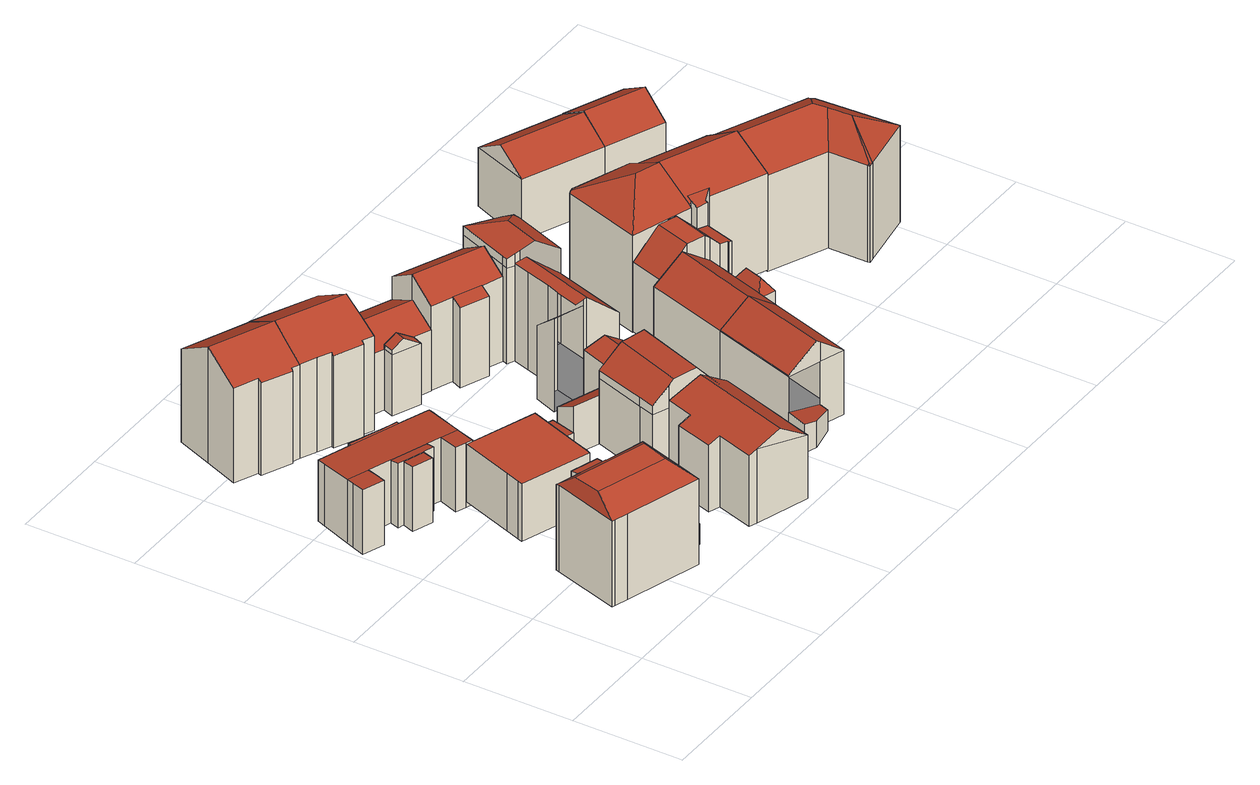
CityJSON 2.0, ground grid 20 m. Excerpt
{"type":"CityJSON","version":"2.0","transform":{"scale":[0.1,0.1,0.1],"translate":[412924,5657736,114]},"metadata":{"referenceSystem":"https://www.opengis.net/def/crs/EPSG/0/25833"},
"CityObjects":{
"building1":{"type":"Building","attributes":{"Gemeindeschluessel":14612000,"Geometrietyp2DReferenz":"3000","function":"31001_9998","roofType":"9999"},"children":["building1-1","building1-2"]},
"building1-1":{"type":"BuildingPart","attributes":{"Dachtyp_tdc":"tdcCutTentRoof","Dachneigung":35.23,"QualitaetDacherkennung":29,"Geometrietyp2DReferenz":"3000","measuredHeight":19.11,"roofType":"9999"},"parents":["building1"],"geometry":[{"type":"MultiSurface","lod":"2","boundaries":[[[0,1,2,3]],[[1,4,5,2]],[[4,6,5]],[[7,8,9,10,11]],[[8,12,13,9]],[[12,14,15,13]],[[14,16,17,15]],[[16,18,19,17]],[[18,20,21,19]],[[20,22,23,21]],[[22,24,25,23]],[[24,0,3,25]],[[8,7,26,4,1,0,24,27,28]],[[14,12,8,28,29]],[[20,18,16,14,29,30]],[[24,22,20,30,27]],[[30,29,28,27]],[[3,2,5,10,9,13,15,17,19,21,23,25]]],"semantics":{"surfaces":[{"type":"WallSurface"},{"type":"RoofSurface"},{"type":"GroundSurface"}],"values":[0,0,0,0,0,0,0,0,0,0,0,0,1,1,1,1,1,2]}}]},
"building1-2":{"type":"BuildingPart","attributes":{"Dachtyp_tdc":"tdcPolyFlatRoof","Dachneigung":9.54,"QualitaetDacherkennung":39,"Geometrietyp2DReferenz":"3000","measuredHeight":15.64,"roofType":"2100"},"parents":["building1"],"geometry":[{"type":"MultiSurface","lod":"2","boundaries":[[[31,11,10,32]],[[6,33,34,5]],[[33,31,32,34]],[[33,6,11,31]],[[32,10,5,34]]],"semantics":{"surfaces":[{"type":"WallSurface"},{"type":"RoofSurface"},{"type":"GroundSurface"}],"values":[0,0,0,1,2]}}]},
"building2":{"type":"Building","attributes":{"Gemeindeschluessel":14612000,"Geometrietyp2DReferenz":"3000","function":"31001_9998","roofType":"9999"},"children":["building2-1","building2-2","building2-3","building2-4","building2-5","building2-6"]},
"building2-1":{"type":"BuildingPart","attributes":{"Dachtyp_tdc":"tdcPolyFlatRoof","Dachneigung":3.04,"QualitaetDacherkennung":57,"Geometrietyp2DReferenz":"3000","measuredHeight":12.04,"roofType":"2100"},"parents":["building2"],"geometry":[{"type":"MultiSurface","lod":"2","boundaries":[[[35,36,37,38]],[[39,40,41,42]],[[40,35,38,41]],[[40,39,36,35]],[[38,37,42,41]]],"semantics":{"surfaces":[{"type":"WallSurface"},{"type":"RoofSurface"},{"type":"GroundSurface"}],"values":[0,0,0,1,2]}}]},
"building2-2":{"type":"BuildingPart","attributes":{"Dachtyp_tdc":"tdcPolyFlatRoof","Dachneigung":0,"QualitaetDacherkennung":25,"Geometrietyp2DReferenz":"3000","measuredHeight":11.5,"roofType":"1000"},"parents":["building2"],"geometry":[{"type":"MultiSurface","lod":"2","boundaries":[[[43,44,45,46]],[[43,47,48,44]],[[47,49,50,48]],[[49,51,52,50]],[[51,53,54,52]],[[53,55,56,54]],[[55,57,58,56]],[[57,59,60,58]],[[59,61,62,60]],[[61,63,64,62]],[[65,66,63,61,59,57,55,53,51,49,47,43,46]],[[45,44,48,50,52,54,56,58,60,62,64,67,68]]],"semantics":{"surfaces":[{"type":"WallSurface"},{"type":"RoofSurface"},{"type":"GroundSurface"}],"values":[0,0,0,0,0,0,0,0,0,0,1,2]}}]},
"building2-3":{"type":"BuildingPart","attributes":{"Dachtyp_tdc":"tdcPolyFlatRoof","Dachneigung":2.65,"QualitaetDacherkennung":82,"Geometrietyp2DReferenz":"3000","measuredHeight":11.85,"roofType":"2100"},"parents":["building2"],"geometry":[{"type":"MultiSurface","lod":"2","boundaries":[[[69,70,71]],[[69,72,73,70]],[[74,75,76,77]],[[75,78,79,76]],[[78,46,45,79]],[[63,80,81,64]],[[80,82,83,81]],[[82,84,85,83]],[[84,86,87,85]],[[86,88,89,87]],[[90,91,92,93]],[[91,94,95,96,92]],[[91,90,88,86,84,82,80,63,66,65,46,78,75,74,72,69,94]],[[96,70,73,77,76,79,45,68,67,64,81,83,85,87,89,93,92]]],"semantics":{"surfaces":[{"type":"WallSurface"},{"type":"RoofSurface"},{"type":"GroundSurface"}],"values":[0,0,0,0,0,0,0,0,0,0,0,0,1,2]}}]},
"building2-4":{"type":"BuildingPart","attributes":{"Dachtyp_tdc":"tdcPolyFlatRoof","Dachneigung":3.07,"QualitaetDacherkennung":70,"Geometrietyp2DReferenz":"3000","measuredHeight":12.06,"roofType":"2100"},"parents":["building2"],"geometry":[{"type":"MultiSurface","lod":"2","boundaries":[[[97,98,89,88]],[[97,99,100,98]],[[99,101,102,100]],[[101,90,93,102]],[[101,99,97,88,90]],[[93,89,98,100,102]]],"semantics":{"surfaces":[{"type":"WallSurface"},{"type":"RoofSurface"},{"type":"GroundSurface"}],"values":[0,0,0,0,1,2]}}]},
"building2-5":{"type":"BuildingPart","attributes":{"Dachtyp_tdc":"tdcPolyFlatRoof","Dachneigung":10.65,"QualitaetDacherkennung":52,"Geometrietyp2DReferenz":"3000","measuredHeight":12.11,"roofType":"2100"},"parents":["building2"],"geometry":[{"type":"MultiSurface","lod":"2","boundaries":[[[103,104,105,92]],[[104,106,42,105]],[[106,39,42]],[[107,37,36]],[[107,108,109,37]],[[108,71,70,109]],[[95,103,92,96]],[[95,71,108,107,106,104,103]],[[92,105,42,37,109,70,96]]],"semantics":{"surfaces":[{"type":"WallSurface"},{"type":"RoofSurface"},{"type":"GroundSurface"}],"values":[0,0,0,0,0,0,0,1,2]}}]},
"building2-6":{"type":"BuildingPart","attributes":{"Dachtyp_tdc":"tdcPolyFlatRoof","Dachneigung":2.73,"QualitaetDacherkennung":52,"Geometrietyp2DReferenz":"3000","measuredHeight":12.04,"roofType":"2100"},"parents":["building2"],"geometry":[{"type":"MultiSurface","lod":"2","boundaries":[[[110,111,73,72]],[[110,112,113,111]],[[112,114,115,113]],[[114,116,117,115]],[[116,74,77,117]],[[74,116,114,112,110,72]],[[73,111,113,115,117,77]]],"semantics":{"surfaces":[{"type":"WallSurface"},{"type":"RoofSurface"},{"type":"GroundSurface"}],"values":[0,0,0,0,0,1,2]}}]},
"building3":{"type":"Building","attributes":{"Dachtyp_tdc":"tdcPolyFlatRoof","Gemeindeschluessel":14612000,"Dachneigung":3.42,"QualitaetDacherkennung":61,"Geometrietyp2DReferenz":"3000","measuredHeight":4.08,"function":"31001_9998","roofType":"2100"},"geometry":[{"type":"Solid","lod":"2","boundaries":[[[[118,119,120,121]],[[119,122,123,120]],[[122,124,125,123]],[[124,118,121,125]],[[124,122,119,118]],[[121,120,123,125]]]],"semantics":{"surfaces":[{"type":"WallSurface"},{"type":"RoofSurface"},{"type":"GroundSurface"}],"values":[[0,0,0,0,1,2]]}}]},
"building4":{"type":"Building","attributes":{"Dachtyp_tdc":"tdcPolyFlatRoof","Gemeindeschluessel":14612000,"Dachneigung":0,"QualitaetDacherkennung":61,"Geometrietyp2DReferenz":"3000","measuredHeight":10.79,"function":"31001_9998","roofType":"1000"},"geometry":[{"type":"Solid","lod":"2","boundaries":[[[[126,127,128,129]],[[127,130,131,128]],[[130,132,133,131]],[[132,134,135,133]],[[134,136,137,135]],[[136,138,139,137]],[[138,140,141,139]],[[140,142,143,141]],[[142,126,129,143]],[[142,140,138,136,134,132,130,127,126]],[[129,128,131,133,135,137,139,141,143]]]],"semantics":{"surfaces":[{"type":"WallSurface"},{"type":"RoofSurface"},{"type":"GroundSurface"}],"values":[[0,0,0,0,0,0,0,0,0,1,2]]}}]},
"building5":{"type":"Building","attributes":{"Dachtyp_tdc":"tdcGableRoof","Gemeindeschluessel":14612000,"Dachneigung":31.27,"QualitaetDacherkennung":80,"Geometrietyp2DReferenz":"3000","measuredHeight":21.85,"function":"31001_9998","roofType":"3100"},"geometry":[{"type":"Solid","lod":"2","boundaries":[[[[144,145,146,147]],[[145,148,149,146]],[[148,150,151,149]],[[150,152,153,151]],[[152,154,155,153]],[[154,156,157,155]],[[156,158,159,157]],[[158,160,161,159]],[[160,162,163,161]],[[162,144,147,163]],[[158,156,154,152]],[[152,150,148,145,144,162,160,158]],[[147,146,149,151,153,155,157,159,161,163]]]],"semantics":{"surfaces":[{"type":"WallSurface"},{"type":"RoofSurface"},{"type":"GroundSurface"}],"values":[[0,0,0,0,0,0,0,0,0,0,1,1,2]]}}]},
"building6":{"type":"Building","attributes":{"Dachtyp_tdc":"tdcPolyFlatRoof","Gemeindeschluessel":14612000,"Dachneigung":4.43,"QualitaetDacherkennung":63,"Geometrietyp2DReferenz":"3000","measuredHeight":4.33,"function":"31001_9998","roofType":"2100"},"geometry":[{"type":"Solid","lod":"2","boundaries":[[[[164,165,166,167]],[[165,168,169,166]],[[168,170,171,169]],[[170,172,173,171]],[[172,174,175,173]],[[174,164,167,175]],[[174,172,170,168,165,164]],[[167,166,169,171,173,175]]]],"semantics":{"surfaces":[{"type":"WallSurface"},{"type":"RoofSurface"},{"type":"GroundSurface"}],"values":[[0,0,0,0,0,0,1,2]]}}]},
"building7":{"type":"Building","attributes":{"Dachtyp_tdc":"tdcGableRoof","Gemeindeschluessel":14612000,"Dachneigung":30.83,"QualitaetDacherkennung":75,"Geometrietyp2DReferenz":"3000","measuredHeight":21.82,"function":"31001_9998","roofType":"3100"},"geometry":[{"type":"Solid","lod":"2","boundaries":[[[[176,177,178,179]],[[180,181,182,183,158]],[[158,184,185,186,187,188,177,176,189,180]],[[178,190,191,192,193,161,159,157,194,195,196,197,179]],[[177,188,190,178]],[[188,187,191,190]],[[187,186,192,191]],[[186,185,193,192]],[[185,184,161,193]],[[184,158,159,161]],[[158,183,157,159]],[[183,182,194,157]],[[182,181,195,194]],[[181,180,196,195]],[[180,189,197,196]],[[189,176,179,197]]]],"semantics":{"surfaces":[{"type":"WallSurface"},{"type":"RoofSurface"},{"type":"GroundSurface"}],"values":[[0,1,1,2,0,0,0,0,0,0,0,0,0,0,0,0]]}}]},
"building8":{"type":"Building","attributes":{"Dachtyp_tdc":"tdcFreeFormRoof","Gemeindeschluessel":14612000,"Dachneigung":19.73,"QualitaetDacherkennung":49,"Geometrietyp2DReferenz":"3000","measuredHeight":15.62,"function":"31001_9998","roofType":"5000"},"geometry":[{"type":"Solid","lod":"2","boundaries":[[[[198,199,200,201]],[[199,202,203,200]],[[202,204,205,203]],[[204,206,207,205]],[[206,208,209,207]],[[208,210,211,209]],[[210,212,213,211]],[[212,214,215,213]],[[214,216,217,215]],[[216,218,219,217]],[[218,198,201,219]],[[220,221,206,204,202,199,198,218,216]],[[212,210,208,221,220,214]],[[208,206,221]],[[216,214,220]],[[201,200,203,205,207,209,211,213,215,217,219]]]],"semantics":{"surfaces":[{"type":"WallSurface"},{"type":"RoofSurface"},{"type":"GroundSurface"}],"values":[[0,0,0,0,0,0,0,0,0,0,0,1,1,0,0,2]]}}]},
"building9":{"type":"Building","attributes":{"Dachtyp_tdc":"tdcPolyFlatRoof","Gemeindeschluessel":14612000,"Dachneigung":29.24,"QualitaetDacherkennung":58,"Geometrietyp2DReferenz":"3000","measuredHeight":9.12,"function":"31001_9998","roofType":"2100"},"geometry":[{"type":"Solid","lod":"2","boundaries":[[[[222,223,224,225]],[[223,226,227,224]],[[226,228,229,227]],[[228,230,231,229]],[[230,222,225,231]],[[230,228,226,223,222]],[[225,224,227,229,231]]]],"semantics":{"surfaces":[{"type":"WallSurface"},{"type":"RoofSurface"},{"type":"GroundSurface"}],"values":[[0,0,0,0,0,1,2]]}}]},
"building10":{"type":"Building","attributes":{"Dachtyp_tdc":"tdcFreeFormRoof","Gemeindeschluessel":14612000,"Dachneigung":48.73,"QualitaetDacherkennung":58,"Geometrietyp2DReferenz":"3000","measuredHeight":17.45,"function":"31001_9998","roofType":"5000"},"geometry":[{"type":"Solid","lod":"2","boundaries":[[[[232,233,234,235]],[[233,236,237,234]],[[236,238,239,237]],[[238,240,241,239]],[[240,242,243,241]],[[242,244,245,243]],[[244,246,247,245]],[[246,248,249,247]],[[248,250,251,249]],[[250,232,235,251]],[[252,253,254,255,256,257,258]],[[244,259,260,261,262,246]],[[261,263,257,256,262]],[[236,258,257,263,238]],[[238,263,261,260,240]],[[240,260,259,242]],[[242,259,244]],[[233,252,258,236]],[[246,262,256,255,248]],[[250,254,253,232]],[[232,253,252,233]],[[235,234,237,239,241,243,245,247,249,251]],[[248,255,254,250]]]],"semantics":{"surfaces":[{"type":"WallSurface"},{"type":"RoofSurface"},{"type":"GroundSurface"}],"values":[[0,0,0,0,0,0,0,0,0,0,1,1,1,0,0,0,0,0,0,0,0,2,0]]}}]},
"building11":{"type":"Building","attributes":{"Gemeindeschluessel":14612000,"Geometrietyp2DReferenz":"3000","function":"31001_9998","roofType":"9999"},"children":["building11-1","building11-2"]},
"building11-1":{"type":"BuildingPart","attributes":{"Dachtyp_tdc":"tdcGableRoof","Dachneigung":33.47,"QualitaetDacherkennung":63,"Geometrietyp2DReferenz":"3000","measuredHeight":13.67,"roofType":"3100"},"parents":["building11"],"geometry":[{"type":"MultiSurface","lod":"2","boundaries":[[[264,265,266,267]],[[264,268,269,265]],[[268,270,271,272,269]],[[273,274,275,276]],[[270,276,275,267]],[[268,273,276,270]],[[264,274,273,268]],[[272,266,265,269]],[[267,275,274,264]]],"semantics":{"surfaces":[{"type":"WallSurface"},{"type":"RoofSurface"},{"type":"GroundSurface"}],"values":[0,0,0,1,0,0,0,2,1]}}]},
"building11-2":{"type":"BuildingPart","attributes":{"Dachtyp_tdc":"tdcGableRoof","Dachneigung":28.48,"QualitaetDacherkennung":50,"Geometrietyp2DReferenz":"3000","measuredHeight":14.25,"roofType":"3100"},"parents":["building11"],"geometry":[{"type":"MultiSurface","lod":"2","boundaries":[[[271,277,278,272]],[[277,279,280,278]],[[279,281,282,280]],[[281,283,284,282]],[[283,285,286,284]],[[285,287,288,286]],[[287,267,266,288]],[[285,283,281,279]],[[279,277,271,267,287,285]],[[272,278,280,282,284,286,288,266]]],"semantics":{"surfaces":[{"type":"WallSurface"},{"type":"RoofSurface"},{"type":"GroundSurface"}],"values":[0,0,0,0,0,0,0,1,1,2]}}]},
"building12":{"type":"Building","attributes":{"Dachtyp_tdc":"tdcGableRoof","Gemeindeschluessel":14612000,"Dachneigung":35.35,"QualitaetDacherkennung":67,"Geometrietyp2DReferenz":"3000","measuredHeight":9.93,"function":"31001_9998","roofType":"3100"},"geometry":[{"type":"Solid","lod":"2","boundaries":[[[[289,290,291,292]],[[290,293,294,291]],[[293,295,296,294]],[[295,297,298,296]],[[297,299,300,298]],[[299,301,302,300]],[[301,303,304,302]],[[303,305,306,304]],[[305,307,308,306]],[[307,289,292,308]],[[303,301,299,297,295]],[[295,293,290,289,307,305,303]],[[292,291,294,296,298,300,302,304,306,308]]]],"semantics":{"surfaces":[{"type":"WallSurface"},{"type":"RoofSurface"},{"type":"GroundSurface"}],"values":[[0,0,0,0,0,0,0,0,0,0,1,1,2]]}}]},
"building13":{"type":"Building","attributes":{"Gemeindeschluessel":14612000,"Geometrietyp2DReferenz":"3000","function":"31001_9998","roofType":"9999"},"children":["building13-1","building13-2"]},
"building13-1":{"type":"BuildingPart","attributes":{"Dachtyp_tdc":"tdcPolyFlatRoof","Dachneigung":23.09,"QualitaetDacherkennung":62,"Geometrietyp2DReferenz":"3000","measuredHeight":15.91,"roofType":"2100"},"parents":["building13"],"geometry":[{"type":"MultiSurface","lod":"2","boundaries":[[[309,310,311,312,313]],[[314,315,316,317]],[[314,309,313,315]],[[314,317,318,310,309]],[[313,312,319,316,315]]],"semantics":{"surfaces":[{"type":"WallSurface"},{"type":"RoofSurface"},{"type":"GroundSurface"}],"values":[0,0,0,1,2]}}]},
"building13-2":{"type":"BuildingPart","attributes":{"Dachtyp_tdc":"tdcGableRoof","Dachneigung":32.81,"QualitaetDacherkennung":86,"Geometrietyp2DReferenz":"3000","measuredHeight":19.04,"roofType":"3100"},"parents":["building13"],"geometry":[{"type":"MultiSurface","lod":"2","boundaries":[[[311,320,321,312]],[[320,322,323,321]],[[322,324,325,323]],[[324,326,327,325]],[[326,328,329,327]],[[328,330,331,329]],[[330,317,316,331]],[[328,326,324,322]],[[322,320,311,318,317,330,328]],[[319,312,321,323,325,327,329,331,316]]],"semantics":{"surfaces":[{"type":"WallSurface"},{"type":"RoofSurface"},{"type":"GroundSurface"}],"values":[0,0,0,0,0,0,0,1,1,2]}}]},
"building14":{"type":"Building","attributes":{"Gemeindeschluessel":14612000,"Geometrietyp2DReferenz":"3000","function":"31001_9998","roofType":"9999"},"children":["building14-1","building14-2"]},
"building14-1":{"type":"BuildingPart","attributes":{"Dachtyp_tdc":"tdcPolyFlatRoof","Dachneigung":12.54,"QualitaetDacherkennung":77,"Geometrietyp2DReferenz":"3000","measuredHeight":5.38,"roofType":"2100"},"parents":["building14"],"geometry":[{"type":"MultiSurface","lod":"2","boundaries":[[[332,333,334,335]],[[336,337,338,339]],[[337,340,341,338]],[[340,332,335,341]],[[340,337,336,333,332]],[[335,334,339,338,341]]],"semantics":{"surfaces":[{"type":"WallSurface"},{"type":"RoofSurface"},{"type":"GroundSurface"}],"values":[0,0,0,0,1,2]}}]},
"building14-2":{"type":"BuildingPart","attributes":{"Dachtyp_tdc":"tdcGableRoof","Dachneigung":34.42,"QualitaetDacherkennung":71,"Geometrietyp2DReferenz":"3000","measuredHeight":16.17,"roofType":"3100"},"parents":["building14"],"geometry":[{"type":"MultiSurface","lod":"2","boundaries":[[[342,343,336,339,344]],[[345,346,347,334,333]],[[346,348,349,347]],[[348,342,344,349]],[[348,350,351,352,353]],[[354,351,350,355]],[[346,355,350,348]],[[345,354,355,346]],[[343,352,351,354,345]],[[342,353,352,343]],[[348,353,342]],[[344,339,334,347,349]]],"semantics":{"surfaces":[{"type":"WallSurface"},{"type":"RoofSurface"},{"type":"GroundSurface"}],"values":[0,0,0,0,1,1,0,0,0,0,0,2]}}]},
"building15":{"type":"Building","attributes":{"Gemeindeschluessel":14612000,"Geometrietyp2DReferenz":"3000","function":"31001_9998","roofType":"9999"},"children":["building15-1","building15-2","building15-3"]},
"building15-1":{"type":"BuildingPart","attributes":{"Dachtyp_tdc":"tdcPolyFlatRoof","Dachneigung":40.83,"QualitaetDacherkennung":68,"Geometrietyp2DReferenz":"3000","measuredHeight":17.53,"roofType":"2100"},"parents":["building15"],"geometry":[{"type":"MultiSurface","lod":"2","boundaries":[[[356,357,358,359]],[[357,360,361,358]],[[357,356,362,363,362,360]],[[361,364,365,364,359,358]]],"semantics":{"surfaces":[{"type":"WallSurface"},{"type":"RoofSurface"},{"type":"GroundSurface"}],"values":[0,0,1,2]}}]},
"building15-2":{"type":"BuildingPart","attributes":{"Dachtyp_tdc":"tdcFreeFormRoof","Dachneigung":16.72,"QualitaetDacherkennung":35,"Geometrietyp2DReferenz":"3000","measuredHeight":21.2,"roofType":"5000"},"parents":["building15"],"geometry":[{"type":"MultiSurface","lod":"2","boundaries":[[[366,367,368,369]],[[367,370,371,372,368]],[[373,374,375,376]],[[374,377,378,375]],[[377,379,380,378]],[[379,366,369,380]],[[381,382,383,384]],[[383,385,386,387,388,384]],[[389,381,384,388,370]],[[373,390,387,386,374]],[[374,386,385,377]],[[379,383,382,366]],[[366,382,381,389,367]],[[367,389,370]],[[369,368,372,391,376,375,378,380]],[[377,385,383,379]]],"semantics":{"surfaces":[{"type":"WallSurface"},{"type":"RoofSurface"},{"type":"GroundSurface"}],"values":[0,0,0,0,0,0,1,1,1,0,0,0,0,0,2,0]}}]},
"building15-3":{"type":"BuildingPart","attributes":{"Dachtyp_tdc":"tdcGableRoof","Dachneigung":40.96,"QualitaetDacherkennung":44,"Geometrietyp2DReferenz":"3000","measuredHeight":18.71,"roofType":"3100"},"parents":["building15"],"geometry":[{"type":"MultiSurface","lod":"2","boundaries":[[[392,393,394,361,360]],[[393,395,396,394]],[[395,390,373,376,396]],[[371,397,398,372]],[[397,399,400,398]],[[399,401,365,400]],[[401,363,365]],[[399,397,371,402,403]],[[403,390,395,393,392,404,401,399]],[[364,361,394,396,376,391,372,398,400,365]]],"semantics":{"surfaces":[{"type":"WallSurface"},{"type":"RoofSurface"},{"type":"GroundSurface"}],"values":[0,0,0,0,0,0,0,1,1,2]}}]},
"building16":{"type":"Building","attributes":{"Gemeindeschluessel":14612000,"Geometrietyp2DReferenz":"3000","function":"31001_9998","roofType":"9999"},"children":["building16-1","building16-2"]},
"building16-1":{"type":"BuildingPart","attributes":{"Dachtyp_tdc":"tdcGableRoof","Dachneigung":34.82,"QualitaetDacherkennung":70,"Geometrietyp2DReferenz":"3000","measuredHeight":16.25,"roofType":"3100"},"parents":["building16"],"geometry":[{"type":"MultiSurface","lod":"2","boundaries":[[[405,348,406,407,408]],[[348,409,410,406]],[[409,411,412,410]],[[411,413,414,412]],[[413,415,416,414]],[[415,417,418,416]],[[417,419,420,418]],[[419,421,422,423,420]],[[417,415,413,411,409]],[[409,348,405,424,421,419,417]],[[425,407,406,410,412,414,416,418,420,423]]],"semantics":{"surfaces":[{"type":"WallSurface"},{"type":"RoofSurface"},{"type":"GroundSurface"}],"values":[0,0,0,0,0,0,0,0,1,1,2]}}]},
"building16-2":{"type":"BuildingPart","attributes":{"Dachtyp_tdc":"tdcFreeFormRoof","Dachneigung":53.54,"QualitaetDacherkennung":11,"Geometrietyp2DReferenz":"3000","measuredHeight":13.3,"roofType":"5000"},"parents":["building16"],"geometry":[{"type":"MultiSurface","lod":"2","boundaries":[[[426,408,407,427]],[[422,428,429,423]],[[428,426,427,429]],[[430,431,432,408]],[[430,408,426]],[[431,430,426,428]],[[431,428,422,432]],[[427,407,425,423,429]]],"semantics":{"surfaces":[{"type":"WallSurface"},{"type":"RoofSurface"},{"type":"GroundSurface"}],"values":[0,0,0,1,1,1,1,2]}}]},
"building17":{"type":"Building","attributes":{"Gemeindeschluessel":14612000,"Geometrietyp2DReferenz":"3000","function":"31001_9998","roofType":"9999"},"children":["building17-1","building17-2"]},
"building17-1":{"type":"BuildingPart","attributes":{"Dachtyp_tdc":"tdcPolyFlatRoof","Dachneigung":8.34,"QualitaetDacherkennung":38,"Geometrietyp2DReferenz":"3000","measuredHeight":14.7,"roofType":"2100"},"parents":["building17"],"geometry":[{"type":"MultiSurface","lod":"2","boundaries":[[[433,434,435,436]],[[434,437,438,435]],[[437,439,440,438]],[[439,441,442,440]],[[441,443,444,442]],[[443,441,439,437,434,433,445]],[[436,435,438,440,442,444]]],"semantics":{"surfaces":[{"type":"WallSurface"},{"type":"RoofSurface"},{"type":"GroundSurface"}],"values":[0,0,0,0,0,1,2]}}]},
"building17-2":{"type":"BuildingPart","attributes":{"Dachtyp_tdc":"tdcCutGableRoof","Dachneigung":42.17,"QualitaetDacherkennung":73,"Geometrietyp2DReferenz":"3000","measuredHeight":17.73,"roofType":"9999"},"parents":["building17"],"geometry":[{"type":"MultiSurface","lod":"2","boundaries":[[[446,447,448,449]],[[447,450,451,448]],[[450,452,453,451]],[[452,454,455,453]],[[454,433,436,455]],[[443,456,457,444]],[[456,458,459,457]],[[458,460,461,459]],[[460,446,449,461]],[[450,447,446,460]],[[458,456,443,445,433,454,452]],[[460,458,452,450]],[[449,448,451,453,455,436,444,457,459,461]]],"semantics":{"surfaces":[{"type":"WallSurface"},{"type":"RoofSurface"},{"type":"GroundSurface"}],"values":[0,0,0,0,0,0,0,0,0,1,1,1,2]}}]},
"building18":{"type":"Building","attributes":{"Gemeindeschluessel":14612000,"Geometrietyp2DReferenz":"3000","function":"31001_9998","roofType":"9999"},"children":["building18-1","building18-2","building18-3"]},
"building18-1":{"type":"BuildingPart","attributes":{"Dachtyp_tdc":"tdcGableRoof","Dachneigung":32.59,"QualitaetDacherkennung":72,"Geometrietyp2DReferenz":"3000","measuredHeight":22.52,"roofType":"3100"},"parents":["building18"],"geometry":[{"type":"MultiSurface","lod":"2","boundaries":[[[462,463,464,465]],[[463,466,467,464]],[[466,468,469,467]],[[470,471,472,473]],[[471,462,465,472]],[[474,475,476,468,466,463]],[[463,462,471,470,474]],[[465,464,467,469,477,478,479,473,472]]],"semantics":{"surfaces":[{"type":"WallSurface"},{"type":"RoofSurface"},{"type":"GroundSurface"}],"values":[0,0,0,0,0,1,1,2]}}]},
"building18-2":{"type":"BuildingPart","attributes":{"Dachtyp_tdc":"tdcPolyFlatRoof","Dachneigung":23.38,"QualitaetDacherkennung":48,"Geometrietyp2DReferenz":"3000","measuredHeight":19.74,"roofType":"2100"},"parents":["building18"],"geometry":[{"type":"MultiSurface","lod":"2","boundaries":[[[480,481,482,483]],[[481,484,485,486,482]],[[487,488,489,469,468]],[[488,480,483,489]],[[488,487,490,484,481,480]],[[483,482,486,477,469,489]]],"semantics":{"surfaces":[{"type":"WallSurface"},{"type":"RoofSurface"},{"type":"GroundSurface"}],"values":[0,0,0,0,1,2]}}]},
"building18-3":{"type":"BuildingPart","attributes":{"Dachtyp_tdc":"tdcFreeFormRoof","Dachneigung":30.66,"QualitaetDacherkennung":60,"Geometrietyp2DReferenz":"3000","measuredHeight":22.59,"roofType":"5000"},"parents":["building18"],"geometry":[{"type":"MultiSurface","lod":"2","boundaries":[[[485,491,492,486]],[[491,493,494,492]],[[493,495,496,494]],[[495,497,498,496]],[[497,499,470,473,498]],[[495,493,491,500]],[[491,485,501,502,500]],[[502,499,497,495,500]],[[478,477,486,492,494,496,498,473,479]]],"semantics":{"surfaces":[{"type":"WallSurface"},{"type":"RoofSurface"},{"type":"GroundSurface"}],"values":[0,0,0,0,0,1,1,1,2]}}]},
"building19":{"type":"Building","attributes":{"Dachtyp_tdc":"tdcGableRoof","Gemeindeschluessel":14612000,"Dachneigung":32.56,"QualitaetDacherkennung":65,"Geometrietyp2DReferenz":"3000","measuredHeight":14.62,"function":"31001_9998","roofType":"3100"},"geometry":[{"type":"Solid","lod":"2","boundaries":[[[[503,504,505,506]],[[504,507,508,505]],[[507,509,510,508]],[[509,503,506,510]],[[507,504,511]],[[503,509,512]],[[504,503,512,511]],[[509,507,511,512]],[[506,505,508,510]]]],"semantics":{"surfaces":[{"type":"WallSurface"},{"type":"RoofSurface"},{"type":"GroundSurface"}],"values":[[0,0,0,0,0,0,1,1,2]]}}]},
"building20":{"type":"Building","attributes":{"Dachtyp_tdc":"tdcFreeFormRoof","Gemeindeschluessel":14612000,"Dachneigung":32.69,"QualitaetDacherkennung":35,"Geometrietyp2DReferenz":"3000","measuredHeight":22.47,"function":"31001_9998","roofType":"5000"},"geometry":[{"type":"Solid","lod":"2","boundaries":[[[[513,514,515,516]],[[514,517,518,515]],[[517,519,520,518]],[[519,521,522,520]],[[521,523,524,522]],[[523,525,526,524]],[[525,527,528,526]],[[527,529,530,528]],[[529,513,516,530]],[[531,532,533,534,529,527]],[[531,527,525]],[[535,532,531,525,523]],[[535,523,521]],[[533,532,535,521,519]],[[536,534,533,519,517]],[[536,517,514]],[[534,513,529]],[[536,513,534]],[[513,536,514]],[[516,515,518,520,522,524,526,528,530]]]],"semantics":{"surfaces":[{"type":"WallSurface"},{"type":"RoofSurface"},{"type":"GroundSurface"}],"values":[[0,0,0,0,0,0,0,0,0,1,1,1,0,1,1,1,1,1,1,2]]}}]},
"building21":{"type":"Building","attributes":{"Dachtyp_tdc":"tdcGableRoof","Gemeindeschluessel":14612000,"Dachneigung":32.72,"QualitaetDacherkennung":70,"Geometrietyp2DReferenz":"3000","measuredHeight":15.01,"function":"31001_9998","roofType":"3100"},"geometry":[{"type":"Solid","lod":"2","boundaries":[[[[537,507,538,539]],[[507,540,541,538]],[[540,542,543,541]],[[542,537,539,543]],[[540,507,544]],[[537,542,545]],[[507,537,545,544]],[[542,540,544,545]],[[539,538,541,543]]]],"semantics":{"surfaces":[{"type":"WallSurface"},{"type":"RoofSurface"},{"type":"GroundSurface"}],"values":[[0,0,0,0,0,0,1,1,2]]}}]}
},
"vertices":[
[117,224,179],[141,217,179],[141,217,18],[117,224,18],[158,212,179],[158,212,18],[158,212,174],[207,197,178],[280,175,179],[280,175,18],[207,197,18],[207,197,174],[253,88,179],[253,88,18],[241,48,179],[241,48,18],[102,90,179],[102,90,18],[78,98,179],[78,98,18],[72,100,179],[72,100,18],[109,220,180],[109,220,18],[111,226,179],[111,226,18],[207,197,179],[107,189,208],[241,148,208],[224,98,209],[92,138,209],
[213,216,171],[213,216,18],[164,232,171],[164,232,18],
[98,480,125],[105,501,123],[105,501,4],[98,480,4],[143,488,123],[135,467,125],[135,467,4],[143,488,4],
[106,603,119],[106,603,4],[105,598,4],[105,598,119],[119,598,119],[119,598,4],[125,596,119],[125,596,4],[133,593,119],[133,593,4],[139,591,119],[139,591,4],[167,580,119],[167,580,4],[174,578,119],[174,578,4],[184,575,119],[184,575,4],[196,571,119],[196,571,4],[194,567,119],[194,567,4],[104,598,119],[194,566,119],[194,566,4],[104,598,4],
[99,521,123],[99,521,4],[99,521,122],[57,535,123],[57,535,4],[18,549,123],[38,603,120],[38,603,4],[18,549,4],[44,619,119],[44,619,4],[248,547,119],[248,547,4],[250,546,119],[250,546,4],[248,541,120],[248,541,4],[228,489,122],[228,489,4],[223,477,123],[223,477,4],[191,488,123],[167,496,123],[167,496,4],[191,488,4],[167,497,123],[167,497,122],[167,497,4],
[209,441,125],[209,441,4],[197,445,125],[197,445,4],[178,452,125],[178,452,4],
[167,496,122],[162,482,125],[162,482,4],[143,488,125],[105,501,125],[94,504,125],[94,504,4],
[52,519,124],[52,519,4],[44,498,125],[44,498,4],[4,512,125],[4,512,4],[13,535,124],[13,535,4],
[290,77,55],[253,88,57],[253,88,16],[290,77,16],[280,175,57],[280,175,16],[317,163,55],[317,163,16],
[151,315,123],[154,323,123],[154,323,15],[151,315,15],[163,349,123],[163,349,15],[197,445,123],[197,445,15],[209,441,123],[209,441,15],[325,400,123],[325,400,15],[291,304,123],[291,304,15],[282,278,123],[282,278,15],[279,271,123],[279,271,15],
[155,735,177],[101,759,178],[101,759,4],[155,735,4],[104,766,182],[104,766,4],[62,784,182],[62,784,4],[87,847,222],[87,847,4],[113,912,179],[113,912,4],[230,862,179],[230,862,4],[201,797,222],[201,797,4],[172,733,180],[172,733,4],[158,739,180],[158,739,4],
[325,400,52],[209,441,52],[209,441,9],[325,400,9],[228,489,48],[228,489,9],[415,424,48],[415,424,9],[412,414,49],[412,414,9],[398,375,52],[398,375,9],
[298,677,181],[278,686,181],[278,686,4],[298,677,4],[322,743,222],[347,810,179],[259,849,180],[230,862,180],[172,733,181],[202,720,181],[226,709,181],[224,704,177],[275,681,177],[310,709,201],[275,681,4],[224,704,4],[226,709,4],[202,720,4],[259,849,4],[347,810,4],[322,743,4],[310,709,4],
[395,107,147],[374,114,139],[374,114,14],[395,107,14],[396,182,139],[396,182,14],[418,175,148],[418,175,14],[434,224,148],[434,224,14],[529,191,145],[529,191,14],[543,188,135],[543,188,14],[545,186,133],[545,186,14],[487,4,133],[487,4,14],[389,35,153],[389,35,14],[374,40,147],[374,40,14],[434,21,170],[493,203,170],
[398,375,102],[412,414,78],[412,414,11],[398,375,11],[498,384,78],[498,384,11],[484,344,102],[484,344,11],[444,358,102],[444,358,11],
[413,264,134],[444,358,134],[444,358,12],[413,264,12],[484,344,134],[484,344,12],[501,338,134],[501,338,12],[570,314,134],[570,314,12],[568,310,134],[568,310,12],[539,222,134],[539,222,12],[529,191,134],[529,191,12],[434,224,134],[434,224,12],[404,235,134],[404,235,12],[444,358,149],[413,264,151],[404,235,151],[434,224,176],[443,221,184],[486,343,184],[484,344,183],[568,310,136],[570,314,136],[528,329,187],[485,206,187],[501,338,185],
[395,652,120],[395,652,5],[403,671,5],[403,671,120],[345,673,120],[345,673,5],[352,692,120],[352,692,119],[352,692,5],[345,673,128],[365,665,142],[372,683,142],[352,692,128],
[310,709,119],[310,709,5],[327,757,148],[327,757,5],[347,810,117],[347,810,5],[474,755,118],[474,755,5],[453,704,148],[453,704,5],[434,658,120],[434,658,5],
[581,307,80],[568,310,89],[568,310,11],[581,307,11],[570,314,89],[570,314,11],[541,324,110],[541,324,11],[501,338,98],[501,338,11],[515,378,99],[515,378,11],[539,446,99],[539,446,11],[577,432,110],[577,432,11],[605,423,90],[605,423,11],[615,418,82],[615,418,11],
[464,624,156],[472,643,165],[472,643,164],[472,643,6],[464,624,6],[515,603,156],[515,603,6],[523,621,6],[523,621,164],[523,622,165],[523,622,6],
[434,658,164],[434,658,6],[453,705,196],[453,705,6],[474,755,161],[474,755,6],[596,702,162],[596,702,6],[577,652,196],[577,652,6],[560,607,165],[560,607,6],
[591,75,66],[606,114,65],[606,114,12],[591,75,12],[667,95,51],[661,77,51],[661,77,12],[667,95,12],[614,68,61],[614,68,12],
[712,80,132],[667,95,132],[712,80,12],[606,114,132],[653,269,132],[653,269,12],[761,234,132],[761,234,12],[708,251,174],[660,97,174],[667,95,169],[712,80,133],[606,114,135],[653,269,134],
[484,465,183],[499,506,146],[499,506,8],[484,465,8],[537,493,145],[537,493,8],[524,451,183],[539,446,183],[524,451,8],[539,446,8],
[665,673,187],[676,649,187],[676,649,8],[665,673,8],[646,555,187],[646,555,140],[646,555,8],[568,590,187],[555,597,187],[555,597,8],[568,590,8],[560,607,187],[560,607,8],[596,702,187],[596,702,8],[672,658,197],[665,673,192],[596,702,204],[627,639,220],[560,607,204],[555,597,204],[568,590,209],[602,575,220],[676,649,192],[568,590,191],[588,581,8],
[537,493,191],[545,515,191],[545,515,8],[559,560,191],[559,560,8],[605,423,139],[605,423,8],[545,444,195],[545,444,8],[539,446,194],[596,578,187],[588,581,195],[524,451,191],
[774,275,132],[761,234,11],[774,275,11],[774,275,120],[708,251,173],[708,251,11],[653,269,133],[653,269,11],[701,420,133],[701,420,11],[717,415,145],[717,415,11],[756,403,173],[756,403,11],[810,386,131],[810,386,11],[795,337,131],[795,337,120],[795,337,11],[794,337,132],[794,337,11],
[807,265,120],[807,265,11],[827,326,120],[827,326,11],[796,286,144],[806,318,144],[794,337,120],
[846,432,152],[866,426,149],[866,426,5],[846,432,5],[850,372,149],[850,372,5],[844,373,150],[844,373,5],[844,375,150],[844,375,5],[830,380,152],[830,380,5],[837,403,152],
[717,415,135],[737,481,135],[737,481,5],[717,415,5],[787,466,182],[787,466,5],[821,455,182],[821,455,5],[850,446,152],[850,446,5],[810,386,173],[810,386,5],[801,389,182],[801,389,5],[766,400,182],[766,400,5],
[1028,530,184],[1009,462,229],[1009,462,3],[1028,530,3],[991,395,185],[991,395,3],[890,438,185],[890,438,3],[894,586,184],[1020,533,184],[1020,533,3],[894,586,3],[873,520,229],[873,519,228],[853,454,185],[853,454,3],[873,519,3],[873,520,3],
[866,426,192],[846,432,191],[846,432,3],[866,426,3],[850,446,197],[850,446,184],[850,446,3],[890,438,201],[867,430,194],[867,430,3],[853,454,201],
[737,481,184],[737,481,3],[782,625,185],[782,625,3],[787,626,187],[787,626,3],[795,628,185],[795,628,3],[894,586,190],[828,533,229],[853,454,189],[873,519,229],
[896,864,116],[1042,801,116],[1042,801,6],[896,864,6],[997,696,120],[997,696,6],[853,757,120],[853,757,6],[1019,748,153],[874,810,153],
[1106,276,181],[1096,274,181],[1096,274,0],[1106,276,0],[1096,279,181],[1096,279,0],[1095,350,181],[1095,350,0],[991,395,181],[991,395,0],[1028,530,181],[1028,530,0],[1202,454,181],[1202,454,0],[1206,444,181],[1206,444,0],[1214,294,181],[1214,294,0],[1187,439,193],[1139,406,225],[1152,388,217],[1153,343,218],[1009,462,225],[1100,279,183],
[1103,652,120],[997,696,4],[1103,652,4],[1042,801,117],[1042,801,4],[1149,757,117],[1149,757,4],[1020,749,154],[1126,704,154]
]}
